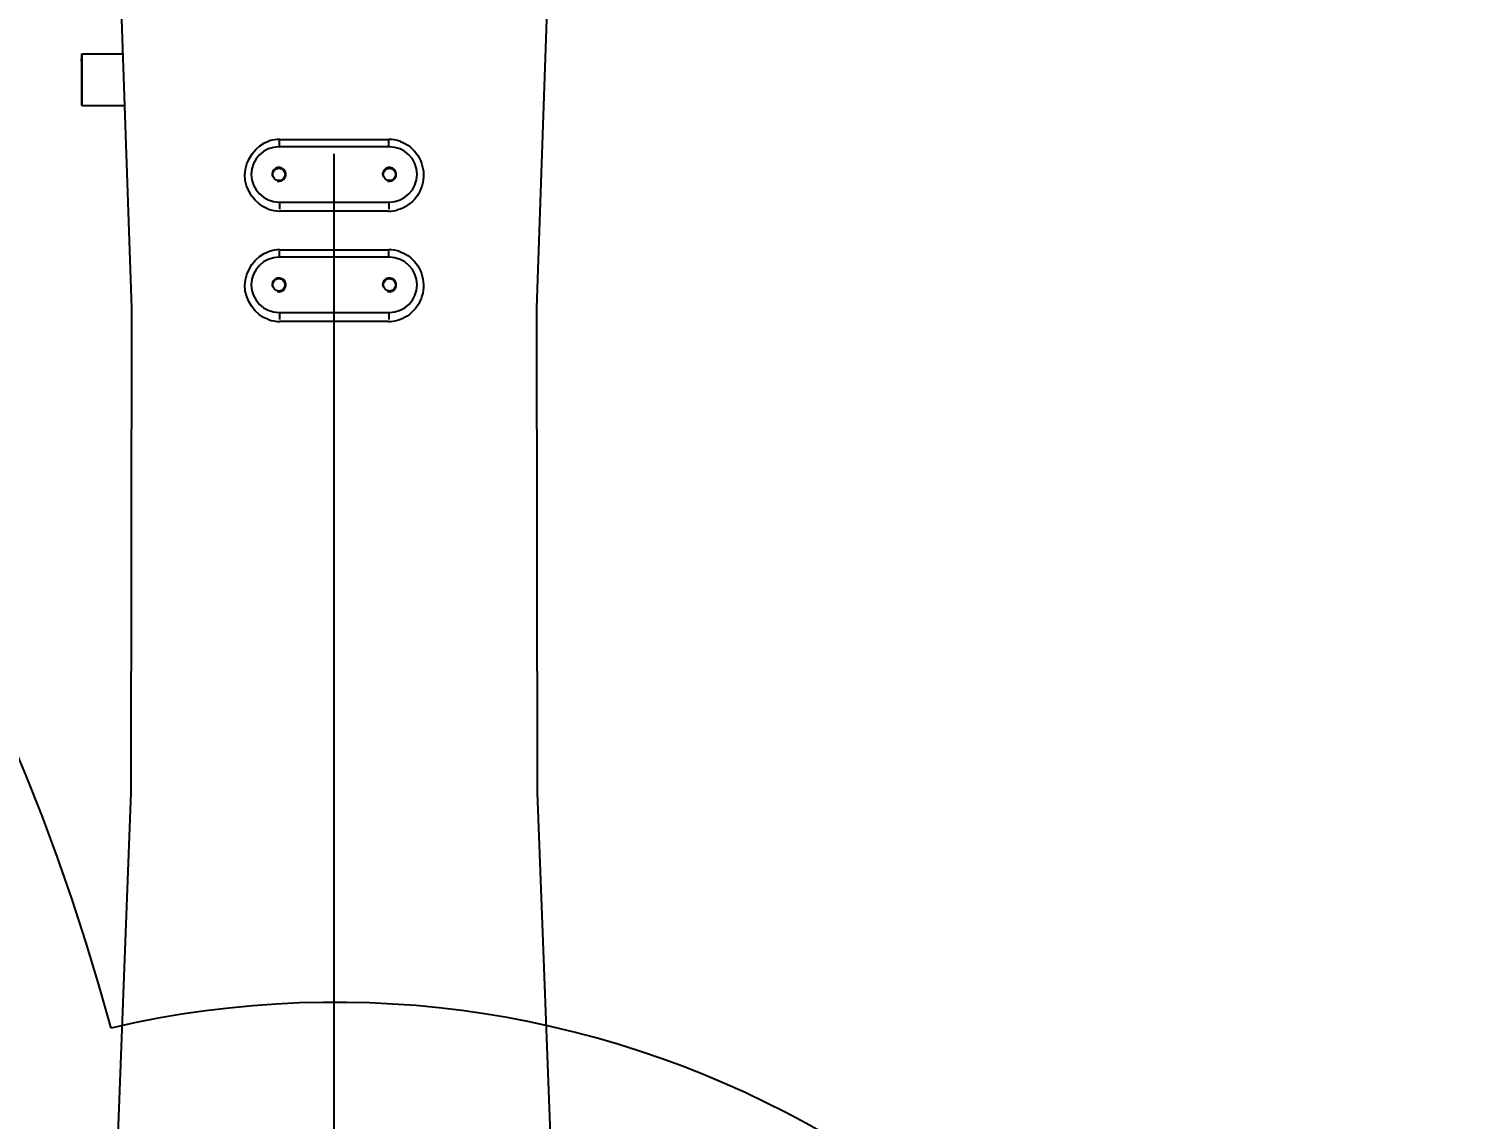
# Model space of a CAD drawing. Header units: millimetres. Extents: x 7426 to 8737, y 124 to 421.
# Drawn here: x 8496.61 to 8514.1, y 349.28 to 362.43 of the extents above; entities that cross this region are included whole.
import ezdxf

# ---------------------------------------------------------------- set-up
doc = ezdxf.new("R2010")
doc.units = ezdxf.units.MM
doc.linetypes.add('CENTER', pattern=[0.6, 0.375, -0.075, 0.075, -0.075])
for name, color, linetype in [('中心线', 7, 'Continuous'), ('外形图', 7, 'Continuous'), ('尺寸标注', 7, 'Continuous')]:
    doc.layers.add(name, color=color, linetype=linetype)
doc.styles.add('微软雅黑', font='msyh.ttc')
doc.dimstyles.new('尺寸标注_1_30比例', dxfattribs={"dimtxt": 2.1, "dimasz": 1.7, "dimexe": 0.5, "dimexo": 0.4, "dimgap": 0.5, "dimtad": 1, "dimdec": 1, "dimlfac": 30, "dimdsep": 46, "dimtxsty": '微软雅黑', "dimcen": 0.09, "dimadec": 0, "dimazin": 0, "dimtp": 0.01, "dimtm": 0.01, "dimtfac": 1, "dimtdec": 1, "dimtofl": 0, "dimtmove": 0, "dimatfit": 3, "dimfxl": 1, "dimtolj": 1, "dimarcsym": 0})

# ---------------------------------------------------------------- blocks, each defined once
blk = doc.blocks.new('*D1302')
at = {"layer": 'Defpoints', "color": 0}
for p in [(8500.291, 366.846), (8435.756, 338.846), (8500.941, 338.846)]:
    blk.add_point(p, dxfattribs=at)
at = {"layer": '尺寸标注', "color": 0, "linetype": 'Continuous', "lineweight": -2}
for p, q in [((8499.891, 366.846), (8435.256, 366.846)), ((8435.756, 365.146), (8435.756, 340.546)), ((8500.541, 338.846), (8435.256, 338.846))]:
    blk.add_line(p, q, dxfattribs=at)
at = {"layer": '尺寸标注', "color": 0}
for points in [[(8436.039, 365.146), (8435.473, 365.146), (8435.756, 366.846)], [(8435.473, 340.546), (8436.039, 340.546), (8435.756, 338.846)]]:
    blk.add_solid(points, dxfattribs=at)
at = {"layer": '尺寸标注', "color": 0, "insert": (8433.086, 352.846), "char_height": 2.1, "attachment_point": 2, "rotation": 90, "style": '微软雅黑'}
blk.add_mtext('\\A1;\\A1;840', dxfattribs=at)
blk = doc.blocks.new('*D1307')
at = {"layer": 'Defpoints', "color": 0}
for p in [(8500.291, 392.612), (8561.041, 322.179), (8566.994, 322.179)]:
    blk.add_point(p, dxfattribs=at)
at = {"layer": '尺寸标注', "color": 0, "lineweight": -2}
for p, q in [((8500.691, 392.612), (8567.494, 392.612)), ((8566.994, 390.912), (8566.994, 323.879)), ((8561.441, 322.179), (8567.494, 322.179))]:
    blk.add_line(p, q, dxfattribs=at)
at = {"layer": '尺寸标注', "color": 0}
for points in [[(8567.278, 390.912), (8566.711, 390.912), (8566.994, 392.612)], [(8566.711, 323.879), (8567.278, 323.879), (8566.994, 322.179)]]:
    blk.add_solid(points, dxfattribs=at)
at = {"layer": '尺寸标注', "color": 0, "insert": (8565.404, 357.396), "char_height": 2.1, "attachment_point": 5, "rotation": 90, "style": '微软雅黑'}
blk.add_mtext('\\A1;\\A1;2113', dxfattribs=at)

msp = doc.modelspace()

# ---------------------------------------------------------------- linework, layer by layer
at = {"layer": '中心线', "color": 7, "linetype": 'CENTER', "ltscale": 50}
msp.add_line((8500.291, 342.1789), (8500.291, 366.8456), dxfattribs=at)
at = {"layer": '外形图', "color": 0, "linetype": 'Continuous'}
for p, q in [((8497.246, 362.1356), (8497.7396, 362.1356)), ((8497.246, 361.5089), (8497.7614, 361.5089)), ((8500.9577, 361.0122), (8499.6243, 361.0122)), ((8499.6334, 361.1019), (8500.291, 361.1017)), ((8500.291, 361.1017), (8500.9486, 361.1019)), ((8499.6243, 360.3456), (8500.9577, 360.3456)), ((8500.291, 360.2357), (8499.6338, 360.2359)), ((8500.9482, 360.2359), (8500.291, 360.2357)), ((8499.634, 359.7696), (8500.291, 359.7694)), ((8500.291, 359.7694), (8500.948, 359.7696)), ((8500.9577, 359.6789), (8499.6243, 359.6789)), ((8499.6243, 359.0122), (8500.9577, 359.0122)), ((8500.291, 358.9035), (8499.6342, 358.9036)), ((8500.9477, 358.9036), (8500.291, 358.9035))]:
    msp.add_line(p, q, dxfattribs=at)
for points in [[(8497.6478, 364.7642), (8497.8468, 359.0638), (8497.837, 353.2175), (8497.6159, 347.4026), (8497.2031, 341.7973)], [(8503.3788, 341.7981), (8502.9661, 347.4023), (8502.745, 353.2177), (8502.7352, 359.0645), (8502.9342, 364.7643)]]:
    msp.add_lwpolyline(points, dxfattribs=at)
for centre in [(8499.6243, 360.6789), (8500.9577, 360.6789), (8499.6243, 359.3456), (8500.9577, 359.3456)]:
    msp.add_circle(centre, 0.075, dxfattribs=at)
at = {"layer": '外形图', "color": 0}
for centre, radius, start, end in [((8500.291, 338.8456), 53.7667, 295, 170), ((8472.7164, 343.7077), 25.7597, 14.99999, 89.61716), ((8500.291, 338.8456), 11.8395, 290.37695, 103.14596)]:
    msp.add_arc(centre, radius, start, end, dxfattribs=at)
at = {"layer": '外形图', "color": 0, "linetype": 'Continuous'}
for centre, radius, start, end in [((8499.6243, 360.6789), 0.3333, 90, 270), ((8499.6336, 360.6851), 0.4168, 90.02333, 107.46347), ((8500.9482, 360.6844), 0.4175, 70.24257, 89.95035), ((8500.9577, 360.6789), 0.3333, 270, 90), ((8499.6243, 360.6789), 0.0833, 255, 195), ((8500.9577, 360.6789), 0.0833, 255, 195), ((8499.6347, 360.6535), 0.4176, 250.42144, 269.87316), ((8500.9477, 360.652), 0.4161, 270.07745, 285.08541), ((8499.6342, 359.3527), 0.4169, 90.03752, 108.20227), ((8500.9476, 359.3523), 0.4173, 70.36676, 89.94616), ((8499.6243, 359.3456), 0.3333, 90, 270), ((8500.9577, 359.3456), 0.3333, 270, 90), ((8499.6243, 359.3456), 0.0833, 255, 195), ((8500.9577, 359.3456), 0.0833, 255, 195), ((8499.6351, 359.3211), 0.4174, 250.74238, 269.88347), ((8500.9473, 359.3194), 0.4157, 270.06215, 283.93568)]:
    msp.add_arc(centre, radius, start, end, dxfattribs=at)
for points, knots in [([(8497.2444, 361.8222), (8497.2444, 361.8744), (8497.2453, 361.9789), (8497.2434, 362.0834), (8497.246, 362.1356)], [0, 0, 0, 0, 0.5000099, 1, 1, 1, 1]), ([(8497.246, 362.1356), (8497.248, 362.1355), (8497.2454, 362.1279), (8497.247, 362.1216), (8497.2464, 362.1051), (8497.2472, 362.0796), (8497.2472, 362.0409), (8497.2475, 361.9941), (8497.2476, 361.9202), (8497.2477, 361.8622), (8497.2477, 361.8222)], [0, 0, 0, 0, 0.0192455, 0.0430894, 0.0761588, 0.1685546, 0.2929039, 0.4444482, 0.6172951, 1, 1, 1, 1]), ([(8497.246, 361.5089), (8497.244, 361.5089), (8497.2467, 361.5165), (8497.2451, 361.5229), (8497.2457, 361.5394), (8497.2449, 361.5648), (8497.2449, 361.6036), (8497.2446, 361.6503), (8497.2445, 361.7242), (8497.2444, 361.7822), (8497.2444, 361.8222)], [0, 0, 0, 0, 0.0192455, 0.0430894, 0.0761588, 0.1685546, 0.2929039, 0.4444482, 0.6172951, 1, 1, 1, 1]), ([(8497.2477, 361.8222), (8497.2477, 361.77), (8497.2467, 361.6656), (8497.2487, 361.561), (8497.246, 361.5089)], [0, 0, 0, 0, 0.5000099, 1, 1, 1, 1]), ([(8499.4948, 360.2601), (8499.3377, 360.3161), (8499.0827, 360.676), (8499.348, 361.0321), (8499.5085, 361.0827)], [0, 0, 0, 0, 0.4977259, 1, 1, 1, 1]), ([(8499.6243, 361.0122), (8499.6304, 361.0122), (8499.6297, 361.0501), (8499.6322, 361.0672), (8499.6311, 361.0861)], [0, 0, 0, 0, 0.242055, 1, 1, 1, 1]), ([(8500.9577, 361.0122), (8500.9516, 361.0122), (8500.9523, 361.0501), (8500.9498, 361.0672), (8500.9509, 361.0861)], [0, 0, 0, 0, 0.2420473, 1, 1, 1, 1]), ([(8501.0894, 361.0773), (8501.1739, 361.0469), (8501.3259, 360.9242), (8501.3965, 360.6474), (8501.3009, 360.3803), (8501.1413, 360.2733), (8501.0559, 360.2503)], [0, 0, 0, 0, 0.2515749, 0.5036168, 0.752484, 1, 1, 1, 1]), ([(8499.6243, 360.3456), (8499.6323, 360.3456), (8499.6294, 360.3009), (8499.6332, 360.2812), (8499.6313, 360.2605)], [0, 0, 0, 0, 0.2768385, 1, 1, 1, 1]), ([(8500.9577, 360.3456), (8500.9497, 360.3456), (8500.9526, 360.3009), (8500.9488, 360.2812), (8500.9507, 360.2605)], [0, 0, 0, 0, 0.2768505, 1, 1, 1, 1]), ([(8499.4974, 358.927), (8499.3404, 358.9821), (8499.084, 359.339), (8499.3445, 359.6962), (8499.504, 359.7488)], [0, 0, 0, 0, 0.4977724, 1, 1, 1, 1]), ([(8499.6243, 359.6789), (8499.6305, 359.6789), (8499.6304, 359.717), (8499.6327, 359.7344), (8499.6315, 359.7533)], [0, 0, 0, 0, 0.2448692, 1, 1, 1, 1]), ([(8500.9577, 359.6789), (8500.9515, 359.6789), (8500.9515, 359.717), (8500.9493, 359.7344), (8500.9505, 359.7533)], [0, 0, 0, 0, 0.2448584, 1, 1, 1, 1]), ([(8501.0879, 359.7454), (8501.1731, 359.7149), (8501.3264, 359.5911), (8501.3964, 359.3114), (8501.297, 359.0426), (8501.1339, 358.9374), (8501.0474, 358.9159)], [0, 0, 0, 0, 0.2513248, 0.5033862, 0.7524438, 1, 1, 1, 1]), ([(8499.6243, 359.0122), (8499.6322, 359.0122), (8499.6301, 358.9681), (8499.6336, 358.9483), (8499.6317, 358.9277)], [0, 0, 0, 0, 0.2757361, 1, 1, 1, 1]), ([(8500.9577, 359.0122), (8500.9498, 359.0122), (8500.9518, 358.9681), (8500.9484, 358.9483), (8500.9503, 358.9277)], [0, 0, 0, 0, 0.2757456, 1, 1, 1, 1])]:
    msp.add_open_spline(points, degree=3, knots=knots, dxfattribs=at)

# ---------------------------------------------------------------- dimensions: what is measured, and where the dimension line sits
at = {"layer": '尺寸标注'}
dim = msp.add_linear_dim(base=(8566.9943, 322.1789), p1=(8500.291, 392.6122), p2=(8561.0415, 322.1789), angle=90, text='\\A1;2113', dimstyle='尺寸标注_1_30比例', dxfattribs=at)
dim.commit()
dim.dimension.update_dxf_attribs({"geometry": '*D1307', "text_midpoint": (8566.9943, 357.3956), "dimtype": 160})
at = {"layer": '尺寸标注', "color": 0, "linetype": 'Continuous'}
dim = msp.add_linear_dim(base=(8435.7561, 338.8456), p1=(8500.291, 366.8456), p2=(8500.9407, 338.8456), angle=270, text='\\A1;840', dimstyle='尺寸标注_1_30比例', dxfattribs=at)
dim.commit()
dim.dimension.update_dxf_attribs({"geometry": '*D1302', "text_midpoint": (8435.7561, 352.8456), "dimtype": 160})

doc.saveas('drawing.dxf')
